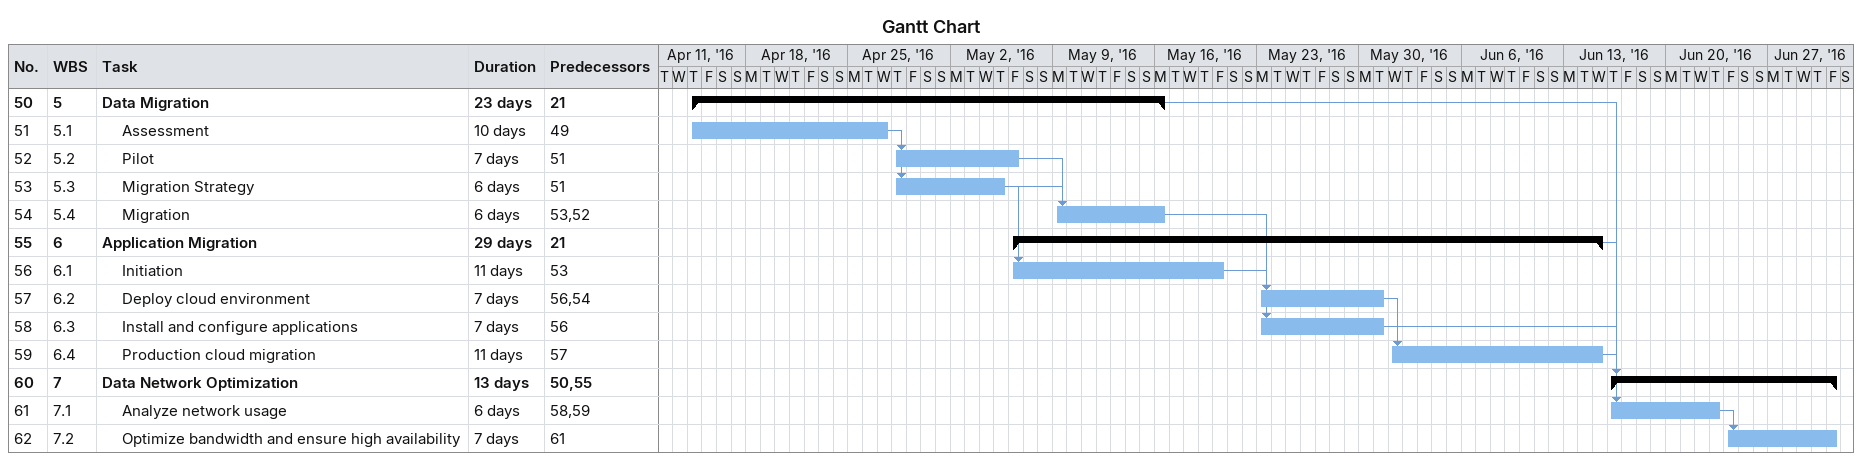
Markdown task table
Gantt Chart

| ID | WBS | Task | Duration | Start | Finish | Predecessors |
|---|---|---|---|---|---|---|
| 50 | 5 | **Data Migration** | 23d | 2016-04-14 | 2016-05-16 | 21 |
| 51 | 5.1 | Assessment | 10d | 2016-04-14 | 2016-04-27 | 49 |
| 52 | 5.2 | Pilot | 7d | 2016-04-28 | 2016-05-06 | 51 |
| 53 | 5.3 | Migration Strategy | 6d | 2016-04-28 | 2016-05-05 | 51 |
| 54 | 5.4 | Migration | 6d | 2016-05-09 | 2016-05-16 | 53, 52 |
| 55 | 6 | **Application Migration** | 29d | 2016-05-06 | 2016-06-15 | 21 |
| 56 | 6.1 | Initiation | 11d | 2016-05-06 | 2016-05-20 | 53 |
| 57 | 6.2 | Deploy cloud environment | 7d | 2016-05-23 | 2016-05-31 | 56, 54 |
| 58 | 6.3 | Install and configure applications | 7d | 2016-05-23 | 2016-05-31 | 56 |
| 59 | 6.4 | Production cloud migration | 11d | 2016-06-01 | 2016-06-15 | 57 |
| 60 | 7 | **Data Network Optimization** | 13d | 2016-06-16 | 2016-07-01 | 50, 55 |
| 61 | 7.1 | Analyze network usage | 6d | 2016-06-16 | 2016-06-23 | 58, 59 |
| 62 | 7.2 | Optimize bandwidth and ensure high availability | 7d | 2016-06-24 | 2016-07-01 | 61 |
